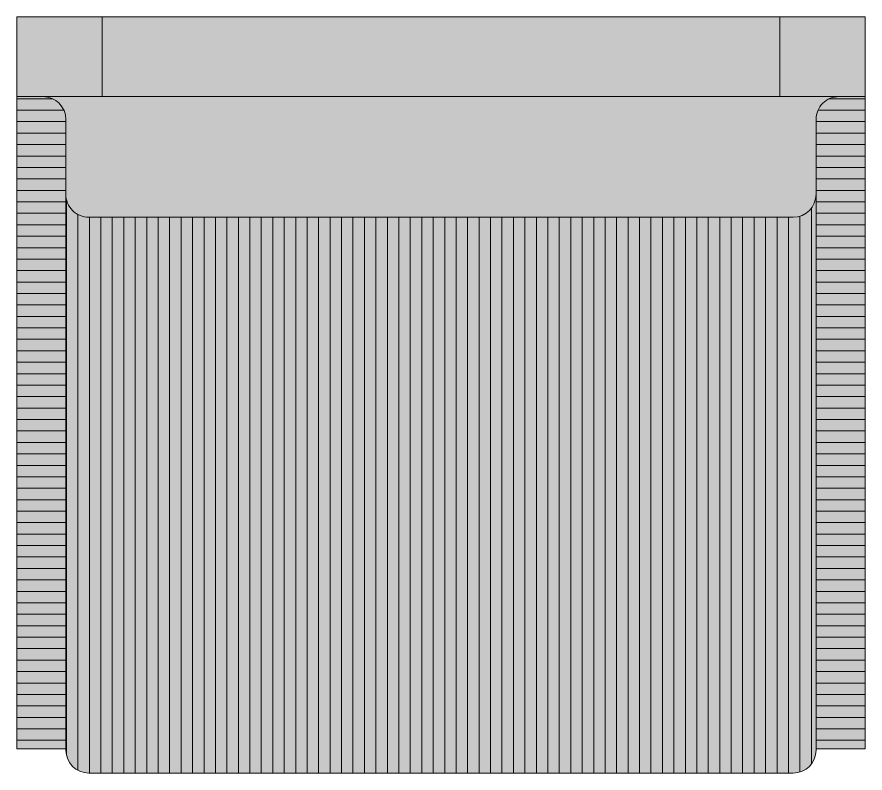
# Model space of a CAD drawing. Header units: metres. Extents: x 288.7 to 299.7, y 162.6 to 172.2.
# Drawn here: x 295.775 to 296.515, y 166.987 to 167.647 of the extents above; entities that cross this region are included whole.
import ezdxf

# ---------------------------------------------------------------- set-up
doc = ezdxf.new("R2010")
doc.units = ezdxf.units.M
doc.layers.add('estofado', color=7, linetype='Continuous', lineweight=25)

# ---------------------------------------------------------------- blocks, each defined once
blk = doc.blocks.new('Cad LOLA')
at = {"layer": 'estofado', "lineweight": 5, "ltscale": 0.01}
h = blk.add_hatch(color=44, dxfattribs=at)
h.dxf.hatch_style = 1
h.set_gradient(color1=(168, 117, 67), color2=(66, 46, 26), one_color=1, tint=0.18, name='INVCURVED')
h.paths.add_polyline_path([(-0.30732, 0.66, 0.414214), (-0.32732, 0.64), (-0.32732, 0.15482, -0.414214), (-0.30732, 0.17482), (0.30732, 0.17482, -0.414214), (0.32732, 0.15482), (0.32732, 0.64, 0.414214), (0.30732, 0.66)])
h = blk.add_hatch(dxfattribs=at)
h.set_pattern_fill('_USER,_O', color=44, scale=0.01, angle=90, pattern_type=0)
h.set_pattern_definition([(90, (-172.968661, -50.495569), (-0.01, 6e-19), [])])
h.paths.add_polyline_path([(0.32732, 0.64, 0.414214), (0.30732, 0.66), (-0.30732, 0.66, 0.414214), (-0.32732, 0.64), (-0.32732, 0.15482, -0.414214), (-0.30732, 0.17482), (0.30732, 0.17482, -0.414214), (0.32732, 0.15482)])
h = blk.add_hatch(color=44, dxfattribs=at)
h.dxf.hatch_style = 1
h.set_gradient(color1=(168, 117, 67), color2=(69, 48, 28), one_color=1, tint=0.19)
h.paths.add_polyline_path([(-0.32732, 0.63882), (-0.37, 0.63882), (-0.37, 0.0695), (-0.34732, 0.0695, 0.414214), (-0.32732, 0.0895)])
h = blk.add_hatch(dxfattribs=at)
h.set_pattern_fill('_USER,_O', color=44, scale=0.01, pattern_type=0)
h.set_pattern_definition([(0, (-172.786065, -50.495569), (0, 0.01), [])])
h.paths.add_polyline_path([(-0.32732, 0.63882), (-0.37, 0.63882), (-0.37, 0.0695), (-0.34732, 0.0695, 0.414214), (-0.32732, 0.0895)])
h = blk.add_hatch(color=44, dxfattribs=at)
h.dxf.hatch_style = 1
h.set_gradient(color1=(168, 117, 67), color2=(69, 48, 28), one_color=1, tint=0.19)
h.paths.add_polyline_path([(0.32732, 0.63882), (0.37, 0.63882), (0.37, 0.0695), (0.34732, 0.0695, -0.414214), (0.32732, 0.0895)])
h = blk.add_hatch(dxfattribs=at)
h.set_pattern_fill('_USER,_O', color=44, scale=0.01, pattern_type=0)
h.set_pattern_definition([(180, (172.786065, -50.495569), (0, 0.01), [])])
h.paths.add_polyline_path([(0.32732, 0.63882), (0.37, 0.63882), (0.37, 0.0695), (0.34732, 0.0695, -0.414214), (0.32732, 0.0895)])
h = blk.add_hatch(color=44, dxfattribs=at)
h.dxf.hatch_style = 1
h.set_gradient(color1=(168, 117, 67), color2=(117, 82, 47), one_color=1, tint=0.32, name='HEMISPHERICAL')
h.paths.add_polyline_path([(-0.30732, 0.17482, 0.414214), (-0.32732, 0.15482), (-0.32732, 0.0895, -0.414214), (-0.34732, 0.0695), (-0.29578, 0.0695), (0.34732, 0.0695, -0.414214), (0.32732, 0.0895), (0.32732, 0.15482, 0.414214), (0.30732, 0.17482)])
h = blk.add_hatch(color=44, dxfattribs=at)
h.dxf.hatch_style = 1
h.set_gradient(color1=(106, 74, 42), color2=(0, 0, 0), one_color=1, name='HEMISPHERICAL')
h.paths.add_polyline_path([(-0.29578, 0), (-0.29578, 0.0695), (-0.37, 0.0695), (-0.37, 0)])
h = blk.add_hatch(color=44, dxfattribs=at)
h.dxf.hatch_style = 1
h.set_gradient(color1=(106, 74, 42), color2=(36, 26, 15), one_color=1, tint=0.1, name='CYLINDER')
h.paths.add_polyline_path([(0.29578, 0), (0.29578, 0.0695), (-0.29578, 0.0695), (-0.29578, 0)])
h = blk.add_hatch(color=44, dxfattribs=at)
h.dxf.hatch_style = 1
h.set_gradient(color1=(106, 74, 42), color2=(0, 0, 0), one_color=1, name='HEMISPHERICAL')
h.paths.add_polyline_path([(0.29578, 0), (0.37, 0), (0.37, 0.0695), (0.29578, 0.0695)])
at = {"layer": 'estofado', "color": 32, "lineweight": 15, "ltscale": 0.01}
for p, q in [((0.30732, 0.66), (-0.30732, 0.66)), ((-0.32732, 0.63882), (-0.37, 0.63882)), ((-0.37, 0.63882), (-0.37, 0)), ((-0.32732, 0.64), (-0.32732, 0.15482)), ((0.32732, 0.64), (0.32732, 0.15482)), ((0.37, 0.63882), (0.32732, 0.63882)), ((0.37, 0), (0.37, 0.63882)), ((-0.30732, 0.17482), (0.30732, 0.17482)), ((-0.32732, 0.15482), (-0.32732, 0.0895)), ((0.32732, 0.15482), (0.32732, 0.0895)), ((-0.37, 0.0695), (0.37, 0.0695)), ((-0.37, 0.0695), (-0.34732, 0.0695)), ((0.34732, 0.0695), (0.37, 0.0695)), ((-0.37, 0), (0.37, 0))]:
    blk.add_line(p, q, dxfattribs=at)
for points in [[(-0.37, 0.0695), (-0.29578, 0.0695), (-0.29578, 0), (-0.37, 0)], [(0.37, 0.0695), (0.29578, 0.0695), (0.29578, 0), (0.37, 0)]]:
    blk.add_lwpolyline(points, close=True, dxfattribs=at)
for centre, start, end in [((-0.30732, 0.64), 90, 180), ((0.30732, 0.64), 0, 90), ((-0.30732, 0.15482), 90, 180), ((0.30732, 0.15482), 360, 90), ((-0.34732, 0.0895), 270, 0), ((0.34732, 0.0895), 180, 270)]:
    blk.add_arc(centre, 0.02, start, end, dxfattribs=at)

msp = doc.modelspace()

# ---------------------------------------------------------------- block references
at = {"layer": 'estofado', "color": 44, "lineweight": 5, "rotation": 180}
msp.add_blockref('Cad LOLA', (296.14545, 167.64698), dxfattribs=at)

doc.saveas('drawing.dxf')
